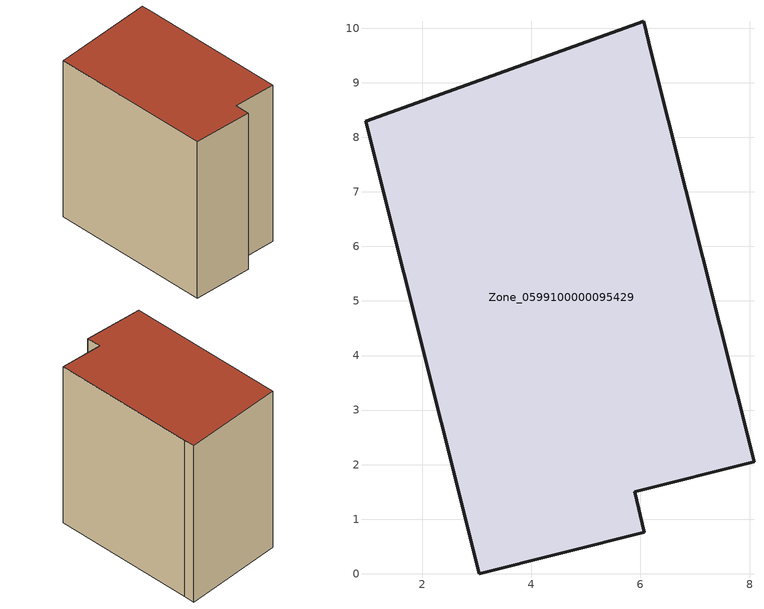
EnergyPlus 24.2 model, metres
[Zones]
Zone_0599100000095429
 floor ground (C_G): 5.89,1.5 6.07,0.76 3.04,0 0.96,8.29 6.06,10.13 6.2,9.55 8.08,2.05 z0
 wall outside (C_F): 0.96,8.29 3.04,0 6.07,0.76 5.89,1.5 8.08,2.05 6.2,9.55 6.06,10.13 0.96,8.29 z0:8.51
 roof outside (C_R): 6.2,9.55 6.06,10.13 0.96,8.29 3.04,0 6.07,0.76 5.89,1.5 8.08,2.05 z8.51
[BUILDING]
Pand.0599100000095429: North Axis=0; Terrain=City; Loads Convergence Tolerance Value=0.04; Temperature Convergence Tolerance Value=0.4; Solar Distribution=FullExterior; Maximum Number of Warmup Days=25; Minimum Number of Warmup Days=1
[Site:Location]
Rotterdam.The.Hague.AP_ZH_NLD Design_Conditions: Latitude=51.96; Longitude=4.45; Time Zone=1; Elevation=-4.5
[SITE:GROUNDTEMPERATURE:BUILDINGSURFACE]
18, 18, 18, 18, 18, 18, 18, 18, 18, 18, 18, 18
[MATERIAL] Thermal Absorptance=0.9; Solar Absorptance=0.7; Visible Absorptance=0.7
Name | Roughness | Thickness | Conductivity | Density | Specific Heat
G.TI.1975-1991 | MediumSmooth | 0.15 | 0.288461 | 540 | 1210
F.TI.1975-1991 | Rough | 0.3 | 0.230769 | 1920 | 840
R.TI.1975-1991 | MediumRough | 0.2 | 0.153846 | 1500 | 1000
[CONSTRUCTION]
C_G: G.TI.1975-1991
C_F: F.TI.1975-1991
C_R: R.TI.1975-1991
[ZONE]
Zone_0599100000095429: Type=1; Multiplier=1; Ceiling Height=Autocalculate; Volume=Autocalculate; Floor Area=autocalculate; Part of Total Floor Area=Yes
[ZONEINFILTRATION:DESIGNFLOWRATE]
Infil_Zone_0599100000095429: Zone or ZoneList or Space or SpaceList=Zone_0599100000095429; Schedule=AlwaysOn; Design Flow Rate Calculation Method=Flow/Area; Flow Rate per Floor Area=0.003; Constant Term Coefficient=1; Temperature Term Coefficient=0; Velocity Term Coefficient=0; Velocity Squared Term Coefficient=0
[HVACTEMPLATE:ZONE:IDEALLOADSAIRSYSTEM]
Zone_0599100000095429: Maximum Heating Supply Air Temperature=50; Minimum Cooling Supply Air Temperature=13; Maximum Heating Supply Air Humidity Ratio=0.0156; Minimum Cooling Supply Air Humidity Ratio=0.0077; Heating Limit=NoLimit; Cooling Limit=NoLimit; Dehumidification Control Type=ConstantSensibleHeatRatio; Cooling Sensible Heat Ratio=0.7; Dehumidification Setpoint=60; Humidification Control Type=None; Humidification Setpoint=30; Outdoor Air Method=None; Outdoor Air Flow Rate per Person=0.00944; Outdoor Air Flow Rate per Zone Floor Area=0; Outdoor Air Flow Rate per Zone=0; Demand Controlled Ventilation Type=None; Outdoor Air Economizer Type=NoEconomizer; Heat Recovery Type=None; Sensible Heat Recovery Effectiveness=0.7; Latent Heat Recovery Effectiveness=0.65
[ZONECONTROL:THERMOSTAT]
ThermostatControl_Zone_0599100000095429: Zone or ZoneList=Zone_0599100000095429; Control Type Schedule=DualSetpointControlType; Control 1=Thermostat_Zone_0599100000095429; Temperature Difference Between Cutout And Setpoint=0
[THERMOSTATSETPOINT:DUALSETPOINT]
Thermostat_Zone_0599100000095429: Heating Setpoint Temperature Schedule=HeatingSetpoint_Zone_0599100000095429; Cooling Setpoint Temperature Schedule=CoolingSetpoint_Zone_0599100000095429
[SCHEDULE:COMPACT]
HeatingSetpoint_Zone_0599100000095429: Through: 12/31, For: AllDays, Until: 24:00, 21
CoolingSetpoint_Zone_0599100000095429: Through: 12/31, For: AllDays, Until: 24:00, 24
DualSetpointControlType: Through: 12/31, For: AllDays, Until: 24:00, 4
AlwaysOn: Through: 12/31, For: AllDays, Until: 24:00, 1
